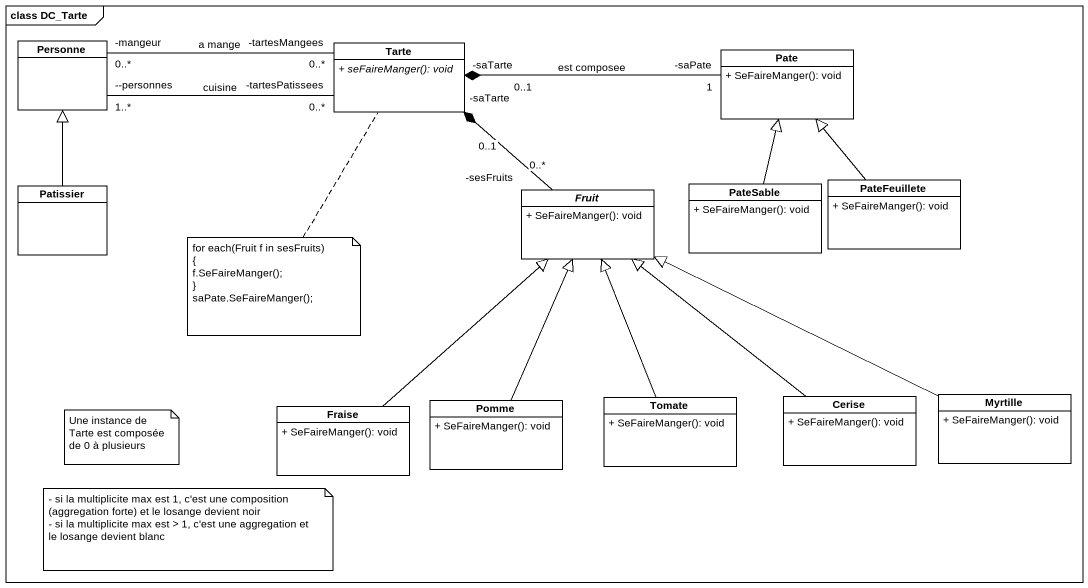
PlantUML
@startuml
mainframe class DC_Tarte
hide circle
hide empty members
skinparam classAttributeIconSize 0
class Personne
class Tarte {
  {abstract} + seFaireManger(): void
}
class Pate {
  + SeFaireManger(): void
}
class Patissier
abstract class Fruit {
  + SeFaireManger(): void
}
class PateSable {
  + SeFaireManger(): void
}
class PateFeuillete {
  + SeFaireManger(): void
}
class Fraise {
  + SeFaireManger(): void
}
class Pomme {
  + SeFaireManger(): void
}
class Tomate {
  + SeFaireManger(): void
}
class Cerise {
  + SeFaireManger(): void
}
class Myrtille {
  + SeFaireManger(): void
}
Personne "--personnes\n1..*" -right- "-tartesPatissees\n0..*" Tarte : cuisine
Personne "-mangeur\n0..*" -right- "-tartesMangees\n0..*" Tarte : a mange
Pate "-saPate\n1" -left-* "-saTarte\n0..1" Tarte : est composee
Patissier -up-|> Personne
Fruit "-sesFruits\n0..*" -up-* "-saTarte\n0..1" Tarte
PateSable -up-|> Pate
PateFeuillete -up-|> Pate
Fraise -up-|> Fruit
Pomme -up-|> Fruit
Tomate -up-|> Fruit
Cerise -up-|> Fruit
Myrtille -left-|> Fruit
note bottom of Tarte
  for each(Fruit f in sesFruits)
  {
  f.SeFaireManger();
  ~}
  saPate.SeFaireManger();
end note
note as N2
  Une instance de Tarte est composée de 0 à plusieurs
end note
note as N3
  - si la multiplicite max est 1, c'est une composition (aggregation forte) et le losange devient noir
  - si la multiplicite max est > 1, c'est une aggregation et le losange devient blanc
end note
@enduml
